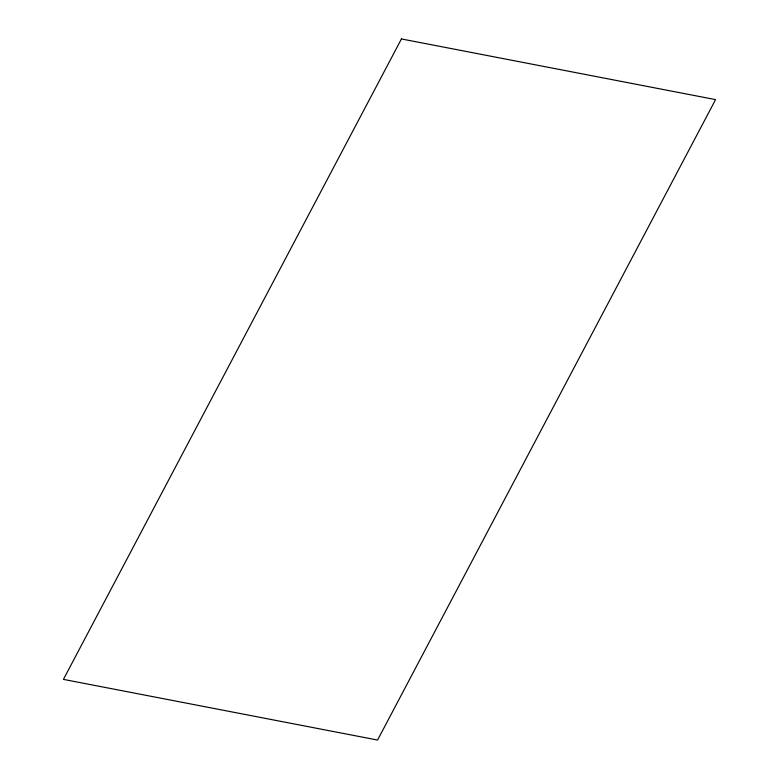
<?xml version="1.0" encoding="UTF-8"?>
<svg xmlns="http://www.w3.org/2000/svg" width="779" height="779" viewBox="0 0 779 779"><rect width="100%" height="100%" fill="white"/><g stroke="black" fill="none" stroke-linecap="round" stroke-linejoin="round"><path stroke-width="1.17" d="M401.428 38.95L63.43 679.385L377.572 740.05L715.57 99.615L401.428 38.95"/></g></svg>
